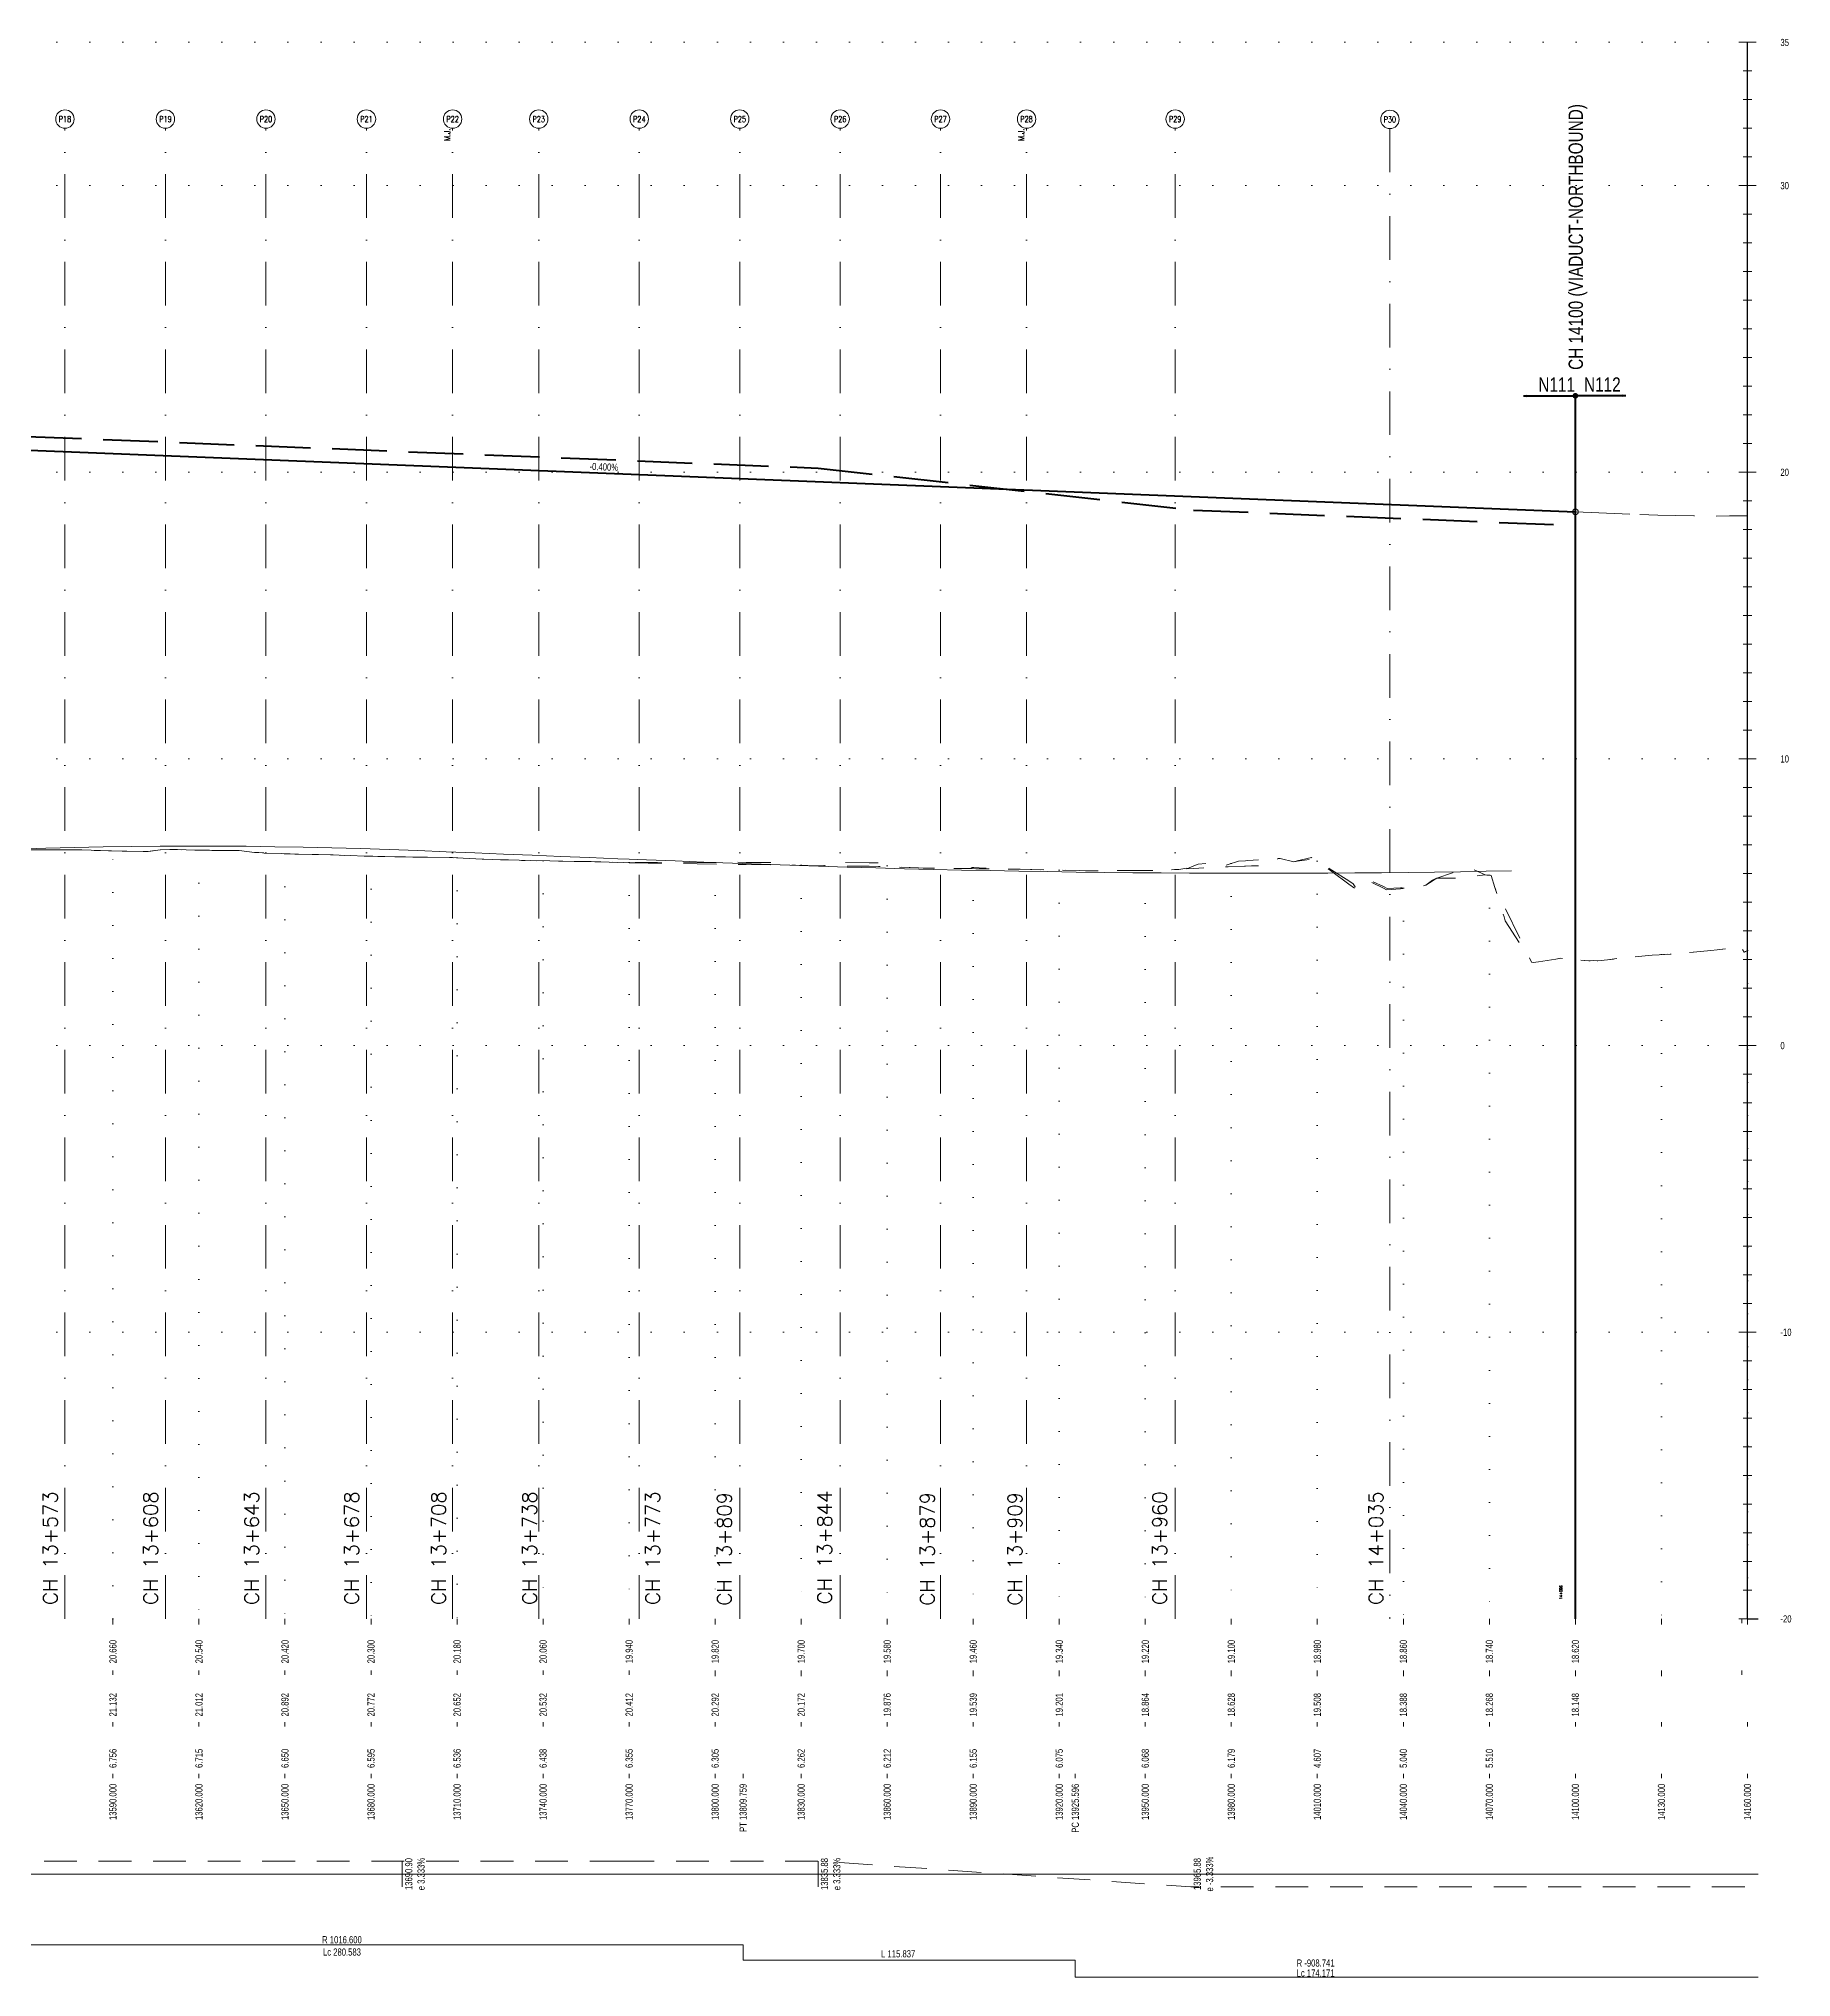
# Model space of a CAD drawing. Header units: metres. Extents: x -64 to 3718, y -1911 to 1041.
# Drawn here: x 761 to 1372, y 142 to 818 of the extents above; entities that cross this region are included whole.
import ezdxf
from ezdxf.enums import TextEntityAlignment as Align

# ---------------------------------------------------------------- set-up
doc = ezdxf.new("R2010")
doc.units = ezdxf.units.M
doc.header["$MEASUREMENT"] = 0
for name, pattern in [('DGN Style 1', [11.436555, 0.019029, -11.417526]), ('DGN Style 2', [19.02921, 11.417526, -7.611684]), ('DGN Style 3', [26.640894, 19.02921, -7.611684]), ('DGN Style 4', [30.465765, 15.223368, -7.611684, 0.019029, -7.611684]), ('DGN Style 7', [38.05842, 17.126289, -7.611684, 5.708763, -7.611684])]:
    doc.linetypes.add(name, pattern=pattern)
for name, color, linetype, lineweight in [('44', 7, 'Continuous', 0), ('45', 7, 'Continuous', 0), ('54', 7, 'Continuous', 0), ('56', 7, 'Continuous', 0), ('58', 7, 'Continuous', 0), ('C-_ANOTSPNO_T-', 7, 'Continuous', 0), ('C-_ROADMKDM_A-', 7, 'Continuous', 0), ('EXTENT', 7, 'DGN Style 7', 100), ('Profile Annotation', 7, 'Continuous', 13), ('Prop Vertical Alignment', 7, 'Continuous', 0), ('S-_ANOT----_A-', 7, 'Continuous', 13), ('S-_ANOTMTLE_A-', 4, 'Continuous', 40), ('S-_GRIDLINE_E-', 1, 'DGN Style 4', 0)]:
    doc.layers.add(name, color=color, linetype=linetype, lineweight=lineweight)
doc.styles.add('400T2.5', font='romans.shx', dxfattribs={"width": 0.8, "height": 1})
doc.styles.add('500T2.5', font='romans.shx', dxfattribs={"width": 0.8, "height": 1.25})
doc.styles.add('Style-STANDARD', font='STANDARD.shx')
doc.styles.add('Style-WORKING', font='WORKING.shx')
doc.dimstyles.new('T1000_LaneWidth', dxfattribs={"dimtxt": 2, "dimasz": 1.4, "dimexe": 0.5, "dimexo": 1, "dimgap": 1, "dimtad": 0, "dimtih": 1, "dimtoh": 1, "dimdec": 1, "dimzin": 11, "dimdsep": 46, "dimtxsty": 'Style-WORKING', "dimblk": 'TerminatorOpen_0.4', "dimcen": 0, "dimse1": 1, "dimse2": 1, "dimclrd": 7, "dimclre": 7, "dimadec": 4, "dimazin": 3, "dimtfac": 1, "dimtdec": 0, "dimtmove": 0, "dimatfit": 3, "dimldrblk": 'TerminatorOpen_0.4', "dimfxl": 1, "dimfrac": 2, "dimtolj": 1, "dimtzin": 11, "dimlwd": 0, "dimlwe": 0, "dimarcsym": 0})

# ---------------------------------------------------------------- blocks, each defined once
blk = doc.blocks.new('TerminatorOpen_0.4')
at = {"color": 0, "linetype": 'ByBlock', "lineweight": -2}
for q in [(-1, 0.21), (-1, 0), (-1, -0.21)]:
    blk.add_line((0, 0), q, dxfattribs=at)

msp = doc.modelspace()

# ---------------------------------------------------------------- hatches: boundary and pattern name
at = {"layer": 'EXTENT', "linetype": 'Continuous', "lineweight": 30}
h = msp.add_hatch(color=7, dxfattribs=at)
edge = h.paths.add_edge_path(flags=0)
edge.add_ellipse((1296.9, 693.6), major_axis=(1, 0), ratio=1, start_angle=0, end_angle=360)

# ---------------------------------------------------------------- linework, layer by layer
at = {"color": 7, "linetype": 'Continuous', "lineweight": 13}
for p, q in [((1353.9, 816.92), (1359.9, 816.92)), ((1353.9, 816.92), (1359.9, 816.92)), ((1353.9, 766.92), (1359.9, 766.92)), ((1353.9, 766.92), (1359.9, 766.92)), ((1353.9, 666.92), (1359.9, 666.92)), ((1353.9, 566.92), (1359.9, 566.92)), ((1353.9, 466.92), (1359.9, 466.92)), ((1353.9, 366.92), (1359.9, 366.92)), ((1353.9, 266.92), (1360.65, 266.92))]:
    msp.add_line(p, q, dxfattribs=at)
at = {"color": 7, "linetype": 'Continuous', "lineweight": 30}
msp.add_line((1356.9, 266.92), (1356.9, 816.92), dxfattribs=at)
at = {"color": 7, "linetype": 'Continuous', "lineweight": 0}
for p, q in [((1355.4, 806.92), (1358.4, 806.92)), ((1355.4, 796.92), (1358.4, 796.92)), ((1355.4, 786.92), (1358.4, 786.92)), ((1355.4, 776.92), (1358.4, 776.92)), ((1355.4, 756.92), (1358.4, 756.92)), ((1355.4, 746.92), (1358.4, 746.92)), ((1355.4, 736.92), (1358.4, 736.92)), ((1355.4, 726.92), (1358.4, 726.92)), ((1355.4, 716.92), (1358.4, 716.92)), ((1355.4, 706.92), (1358.4, 706.92)), ((1355.4, 696.92), (1358.4, 696.92)), ((1355.4, 686.92), (1358.4, 686.92)), ((1355.4, 676.92), (1358.4, 676.92)), ((1355.4, 656.92), (1358.4, 656.92)), ((1355.4, 646.92), (1358.4, 646.92)), ((1355.4, 636.92), (1358.4, 636.92)), ((1356.9, 608.13), (1356.9, 634.13)), ((1355.4, 626.92), (1358.4, 626.92)), ((1355.4, 616.92), (1358.4, 616.92)), ((1355.4, 606.92), (1358.4, 606.92)), ((1356.9, 598.13), (1356.9, 608.13)), ((1355.4, 596.92), (1358.4, 596.92)), ((1355.4, 586.92), (1358.4, 586.92)), ((1355.4, 576.92), (1358.4, 576.92)), ((1355.4, 556.92), (1358.4, 556.92)), ((1355.4, 546.92), (1358.4, 546.92)), ((1355.4, 536.92), (1358.4, 536.92)), ((1355.4, 526.92), (1358.4, 526.92)), ((1355.4, 516.92), (1358.4, 516.92)), ((1355.4, 506.92), (1358.4, 506.92)), ((1355.4, 496.92), (1358.4, 496.92)), ((1355.4, 486.92), (1358.4, 486.92)), ((1355.4, 476.92), (1358.4, 476.92)), ((1355.4, 456.92), (1358.4, 456.92)), ((1355.4, 446.92), (1358.4, 446.92)), ((1355.4, 436.92), (1358.4, 436.92)), ((1355.4, 426.92), (1358.4, 426.92)), ((1355.4, 416.92), (1358.4, 416.92)), ((1355.4, 406.92), (1358.4, 406.92)), ((1355.4, 396.92), (1358.4, 396.92)), ((1355.4, 386.92), (1358.4, 386.92)), ((1355.4, 376.92), (1358.4, 376.92)), ((1355.4, 356.92), (1358.4, 356.92)), ((1355.4, 346.92), (1358.4, 346.92)), ((1355.4, 336.92), (1358.4, 336.92)), ((1355.4, 326.92), (1358.4, 326.92)), ((1355.4, 316.92), (1358.4, 316.92)), ((1355.4, 306.92), (1358.4, 306.92)), ((1355.4, 296.92), (1358.4, 296.92)), ((1355.4, 286.92), (1358.4, 286.92)), ((1355.4, 276.92), (1358.4, 276.92)), ((786.9, 247.92), (786.9, 248.92)), ((816.9, 247.92), (816.9, 248.92)), ((846.9, 247.92), (846.9, 248.92)), ((876.9, 247.92), (876.9, 248.92)), ((906.9, 247.92), (906.9, 248.92)), ((936.9, 247.92), (936.9, 248.92)), ((966.9, 247.92), (966.9, 248.92)), ((154.26, 177.92), (1360.65, 177.92))]:
    msp.add_line(p, q, dxfattribs=at)
at = {"color": 6, "linetype": 'DGN Style 3', "lineweight": 40}
for p, q in [((756.9, 679.44), (1032.78, 668.4)), ((1032.78, 668.4), (1163.78, 653.72)), ((1163.78, 653.72), (1296.52, 648.41))]:
    msp.add_line(p, q, dxfattribs=at)
at = {"color": 7, "linetype": 'DGN Style 2', "lineweight": 0, "flags": 128}
for points in [[(156.9, 521.93), (159.45, 521.88), (161.73, 521.46), (165.71, 521.53), (167.32, 521.67), (167.6, 521.46), (168.08, 521.31), (172.29, 521.53), (173.06, 521.85), (173.46, 521.68), (175.19, 522.03), (178.59, 514.88), (182.22, 515.06), (186.69, 533.79), (193.31, 534.42), (196.11, 531.34), (200.1, 531.6), (211.53, 528.41), (218.46, 531.19), (220.4, 531.23), (222.88, 531.56), (225.71, 530.67), (232.92, 529.48), (234.32, 529.17), (241.34, 527.65), (242.98, 527.32), (243.13, 527.3), (249.15, 526.5), (252.07, 526.13), (255.18, 525.89), (256.3, 525.8), (261.2, 525.34), (261.65, 525.3), (262.06, 525.28), (267.23, 525.13), (267.5, 525.12), (270.9, 525), (272.39, 525.02), (273.25, 525), (276.2, 524.92), (278.8, 524.97), (279.28, 525), (282.02, 525.16), (285.3, 525.19), (289.32, 525.24), (291.33, 525.52), (291.55, 525.55), (297.35, 525.92), (303.38, 526.31), (306.74, 526.55), (306.87, 526.57), (306.94, 526.57), (308.09, 526.28), (308.71, 526.32), (309.4, 526.4), (315.43, 527.07), (321.45, 527.75), (326.11, 528.28), (326.2, 528.28), (326.28, 528.28), (327.48, 528.43), (330.84, 528.84), (333.5, 529.22), (338.3, 529.87), (339.13, 530.03), (339.53, 530.08), (345.55, 530.89), (347.57, 531.15), (348.65, 531.2), (348.71, 531.2), (349.48, 531.27), (351.58, 531.47), (357.6, 532.04), (358.58, 532.13), (363.63, 532.71), (365.87, 532.96), (366.17, 532.97), (369.65, 533.39), (373.89, 533.89), (374.31, 533.9), (375.68, 533.94), (381.7, 534.12), (386.63, 534.26), (387.3, 534.27), (387.73, 534.29), (393.75, 534.53), (395.52, 534.59), (399.78, 534.55), (405.52, 534.48), (405.8, 534.48), (406.6, 534.47), (411.83, 534.59), (414.54, 534.64), (415.87, 534.66), (417.85, 534.7), (422.44, 534.79), (423.88, 534.82), (429.9, 534.92), (430.42, 534.93), (432.05, 534.96), (435.93, 535.01), (441.95, 535.08), (443.71, 535.09), (446.29, 535.07), (447.98, 535.1), (454, 535.16), (455.52, 535.18), (457.79, 535.2), (460.03, 535.22), (466.05, 535.28), (468.82, 535.3), (470.82, 535.31), (472.08, 535.33), (478.1, 535.42), (478.99, 535.43), (480.97, 535.51), (484.13, 535.49), (487.61, 535.47), (490.15, 535.52), (495.84, 535.61), (496.18, 535.61), (498.39, 535.59), (502.2, 535.54), (508.23, 535.43), (509.07, 535.42), (510.89, 535.42), (514.25, 535.54), (518.02, 535.67), (520.28, 535.56), (520.81, 535.53), (525.87, 535.42), (526.3, 535.41), (528.09, 535.35), (532.33, 535.25), (536.39, 535.14), (536.42, 535.14), (538.35, 535.08), (544.38, 534.88), (548.11, 534.75), (550.4, 534.8), (551.49, 534.82), (552.54, 534.81), (553.56, 534.86), (554.77, 534.61), (555.65, 534.07), (555.76, 534.14), (556.43, 534.23), (562.45, 535.03), (564.26, 535.27), (566.96, 535.3), (567.91, 535), (568.48, 534.88), (568.51, 534.87), (569.3, 534.91), (570.3, 535.07), (572.74, 535.14), (574.5, 535.18), (578.69, 535.29), (580.53, 535.29), (586.55, 535.3), (592.45, 535.29), (592.58, 535.3), (598.07, 535.48), (598.6, 535.46), (604.37, 535.3), (604.63, 535.31), (608.85, 535.43), (610.65, 535.46), (615.83, 535.54), (616.68, 535.56), (619.83, 535.63), (622.7, 535.7), (628.18, 535.82), (628.73, 535.83), (633.32, 535.95), (634.75, 535.92), (638.54, 535.83), (640.78, 535.89), (645.98, 536.03), (646.8, 536.06), (651.91, 536.28), (652.83, 536.28), (658.85, 536.25), (659.03, 536.24), (663.59, 536.19), (664.88, 536.17), (668.78, 536.12), (670.9, 536.09), (672.79, 536.07), (676.93, 535.95), (679.9, 535.86), (682.95, 535.82), (685.83, 535.79), (688.97, 535.73), (689.35, 535.72), (695, 535.8), (696.87, 535.82), (701.02, 535.84), (703.61, 535.85), (707.05, 535.76), (709.39, 535.71), (713.07, 535.69), (713.79, 535.68), (719.1, 535.56), (721.01, 535.51), (725.12, 535.52), (726.14, 535.52), (731.15, 535.49), (734.46, 535.47), (737.17, 535.4), (738.21, 535.37), (743.2, 535.27), (749.22, 535.14), (749.63, 535.13), (753.92, 535.16), (755.25, 535.17), (758.88, 535.19), (761.27, 535.19), (767.3, 535.19), (770.06, 535.18), (773.32, 535.18), (776.1, 535.17), (779.35, 535.07), (785.37, 534.88), (786.46, 534.85), (791.35, 534.77), (791.4, 534.77), (797.42, 534.66), (799.09, 534.63), (803.33, 535.17), (803.45, 535.18), (806.73, 535.36), (809.47, 535.29), (815.5, 535.14), (816.43, 535.11), (821.43, 535.03), (821.52, 535.03), (827.51, 534.97), (827.55, 534.97), (829.59, 534.94), (830.88, 534.93), (833.57, 534.63), (836.32, 534.33), (837.84, 534.34), (839.01, 534.13), (839.6, 534.11), (845.62, 533.91), (847.62, 533.84), (850.34, 533.74), (851.65, 533.71), (857.67, 533.57), (862.8, 533.44), (863.7, 533.42), (865.8, 533.37), (869.72, 533.22), (874.51, 533.04), (875.75, 533.02), (879.25, 532.94), (881.77, 532.89), (887.8, 532.78), (888.89, 532.76), (891.45, 532.69), (896.37, 532.63), (904.94, 532.5), (905.32, 532.49), (906.79, 532.43), (913.51, 532.09), (915.62, 531.98), (916.28, 531.97), (922.08, 531.78), (928.56, 531.56), (929.35, 531.52), (930.2, 531.5), (930.65, 531.5), (939.22, 531.35), (943.43, 531.27), (943.7, 531.26), (947.79, 531.2), (950.06, 531.16), (950.11, 531.16), (954.97, 531.07), (956.36, 531.05), (956.82, 531.04), (957, 531.04), (964.93, 530.75), (966.9, 530.68)], [(156.9, 521.94), (159.45, 521.88), (161.73, 521.46), (162.74, 521.52), (165.71, 521.53), (167.21, 521.61), (172.11, 521.86), (173.06, 521.85), (173.45, 521.67), (173.46, 521.68), (175.09, 520.79), (177.36, 520.67), (181.59, 513.24), (190.45, 517.42), (192.44, 519.07), (196.29, 522.26), (196.29, 522.48), (196.43, 526.4), (202.23, 528.08), (208.99, 529.6), (216.98, 531.39), (220.86, 531.22), (222.07, 531.79), (224.94, 530.9), (225.71, 530.67), (232.92, 529.48), (234.32, 529.17), (241.34, 527.65), (242.98, 527.32), (243.13, 527.3), (249.15, 526.5), (252.07, 526.13), (255.18, 525.89), (256.3, 525.8), (261.2, 525.34), (261.65, 525.3), (262.06, 525.28), (267.23, 525.13), (267.5, 525.12), (270.9, 525), (272.39, 525.02), (273.25, 525), (276.2, 524.92), (278.8, 524.97), (279.28, 525), (282.02, 525.16), (285.3, 525.19), (289.32, 525.24), (291.33, 525.52), (291.55, 525.55), (297.35, 525.92), (303.38, 526.31), (306.74, 526.55), (306.87, 526.57), (306.94, 526.57), (308.09, 526.28), (308.71, 526.32), (309.4, 526.4), (315.43, 527.07), (321.45, 527.75), (326.11, 528.28), (326.2, 528.28), (326.28, 528.28), (327.48, 528.43), (330.84, 528.84), (332, 529.01), (333.01, 529.15), (333.5, 529.22), (338.3, 529.87), (338.38, 529.89), (338.55, 529.94), (339.53, 530.08), (345.55, 530.89), (347.51, 531.14), (347.52, 531.14), (347.52, 531.14), (347.57, 531.1), (347.61, 531.12), (347.65, 531.12), (348.67, 531.19), (348.67, 531.19), (348.71, 531.2), (349.32, 531.25), (349.48, 531.27), (351.58, 531.47), (357.6, 532.04), (358.58, 532.13), (363.63, 532.71), (365.87, 532.96), (366.17, 532.97), (369.65, 533.39), (373.89, 533.89), (374.31, 533.9), (375.68, 533.94), (381.7, 534.12), (386.63, 534.26), (387.3, 534.27), (387.73, 534.29), (393.75, 534.53), (395.52, 534.59), (399.78, 534.55), (405.52, 534.48), (405.8, 534.48), (406.6, 534.47), (411.83, 534.59), (414.54, 534.64), (415.87, 534.66), (417.85, 534.7), (422.44, 534.79), (423.88, 534.82), (429.9, 534.92), (430.42, 534.93), (432.05, 534.96), (435.93, 535.01), (441.95, 535.08), (443.71, 535.09), (446.29, 535.07), (447.98, 535.1), (454, 535.16), (455.52, 535.18), (457.79, 535.2), (460.03, 535.22), (466.05, 535.28), (468.82, 535.3), (470.82, 535.31), (472.08, 535.33), (478.1, 535.42), (478.99, 535.43), (480.97, 535.51), (484.13, 535.49), (487.61, 535.47), (490.15, 535.52), (495.84, 535.61), (496.18, 535.61), (498.39, 535.59), (502.2, 535.54), (508.23, 535.43), (509.07, 535.42), (510.89, 535.42), (514.25, 535.54), (518.02, 535.67), (520.28, 535.56), (520.81, 535.53), (525.87, 535.42), (526.3, 535.41), (528.09, 535.35), (532.33, 535.25), (536.39, 535.14), (536.42, 535.14), (538.35, 535.08), (544.38, 534.88), (548.11, 534.75), (550.4, 534.8), (551.49, 534.82), (552.54, 534.81), (553.56, 534.86), (554.77, 534.61), (555.72, 534), (555.84, 534.07), (556.43, 534.16), (562.45, 535.01), (564.26, 535.27), (566.96, 535.3), (567.91, 535), (568.48, 534.88), (568.51, 534.87), (569.3, 534.91), (570.3, 535.07), (572.74, 535.14), (574.5, 535.18), (578.69, 535.29), (580.53, 535.29), (586.55, 535.3), (592.45, 535.29), (592.58, 535.3), (598.07, 535.48), (598.6, 535.46), (604.37, 535.3), (604.63, 535.31), (608.85, 535.43), (610.65, 535.46), (615.83, 535.54), (616.68, 535.56), (619.83, 535.63), (622.7, 535.7), (628.18, 535.82), (628.73, 535.83), (633.32, 535.95), (634.75, 535.92), (638.54, 535.83), (640.78, 535.89), (645.98, 536.03), (646.8, 536.06), (651.91, 536.28), (652.83, 536.28), (658.85, 536.25), (659.03, 536.24), (663.59, 536.19), (664.88, 536.17), (668.78, 536.12), (670.9, 536.09), (672.79, 536.07), (676.93, 535.95), (679.9, 535.86), (682.95, 535.82), (685.83, 535.79), (688.97, 535.73), (689.35, 535.72), (695, 535.8), (696.87, 535.82), (701.02, 535.84), (703.61, 535.85), (707.05, 535.76), (709.39, 535.71), (713.07, 535.69), (713.79, 535.68), (719.1, 535.56), (721.01, 535.51), (725.12, 535.52), (726.14, 535.52), (731.15, 535.49), (734.46, 535.47), (737.17, 535.4), (738.21, 535.37), (743.2, 535.27), (749.22, 535.14), (749.63, 535.13), (753.92, 535.16), (755.25, 535.17), (758.88, 535.19), (761.27, 535.19), (767.3, 535.19), (770.06, 535.18), (773.32, 535.18), (776.1, 535.17), (779.35, 535.07), (785.37, 534.88), (786.46, 534.85), (791.35, 534.77), (791.4, 534.77), (797.42, 534.66), (799.09, 534.63), (803.33, 535.17), (803.45, 535.18), (806.73, 535.36), (809.47, 535.29), (815.5, 535.14), (816.43, 535.11), (821.43, 535.03), (821.52, 535.03), (827.51, 534.97), (827.55, 534.97), (829.59, 534.94), (830.88, 534.93), (833.57, 534.63), (836.32, 534.33), (837.84, 534.34), (839.01, 534.13), (839.6, 534.11), (845.62, 533.91), (847.62, 533.84), (850.34, 533.74), (851.65, 533.71), (857.67, 533.57), (862.8, 533.44), (863.7, 533.42), (865.8, 533.37), (869.72, 533.22), (874.51, 533.04), (875.75, 533.02), (879.25, 532.94), (881.77, 532.89), (887.8, 532.78), (888.89, 532.76), (891.45, 532.69), (896.37, 532.63), (904.94, 532.5), (905.32, 532.49), (906.79, 532.43), (913.51, 532.09), (915.62, 531.98), (916.28, 531.97), (922.08, 531.78), (928.56, 531.56), (929.35, 531.52), (930.2, 531.5), (930.65, 531.5), (939.22, 531.35), (943.43, 531.27), (943.7, 531.26), (947.79, 531.2), (950.06, 531.16), (950.11, 531.16), (954.97, 531.07), (956.36, 531.09), (956.82, 531.09), (957, 531.04), (964.93, 530.75), (966.9, 530.68)], [(966.9, 530.68), (968, 530.64), (973.5, 530.57), (975.99, 530.53), (979.7, 530.52), (982.07, 530.49), (990.64, 530.35), (997.77, 530.24), (999.21, 530.21), (1002.96, 530.14), (1007.78, 530.09), (1016.35, 529.99), (1019.84, 529.95), (1023.88, 529.89), (1024.92, 529.86), (1033.5, 529.65), (1034.78, 529.62), (1039.34, 529.51), (1042.07, 529.5), (1050.64, 529.47), (1053.93, 529.46), (1057.47, 529.37), (1059.21, 529.3), (1067.78, 528.94), (1069.43, 528.87), (1072.36, 528.86), (1086.03, 528.66), (1087.85, 528.63), (1096.24, 528.5), (1102.75, 528.47), (1103.27, 528.47), (1124, 527.97), (1126.05, 527.94), (1127.78, 527.93), (1128.39, 527.92), (1133.79, 527.94), (1139.8, 527.97), (1145.37, 528), (1145.81, 528), (1151.18, 527.94), (1151.82, 527.98), (1157.83, 528.35), (1158.55, 528.39), (1161.38, 528.8), (1161.41, 528.61), (1163.84, 529.61), (1165.34, 530.23), (1169.85, 530.56), (1171.03, 530.65), (1173.26, 529.26), (1175.86, 530.09), (1179.37, 531.22), (1181.87, 531.41), (1182.69, 531.48), (1187.88, 531.85), (1193.2, 532.25), (1193.55, 532.25), (1193.56, 532.24), (1193.89, 532.17), (1198.72, 531.07), (1199.9, 531.34), (1204.9, 532.52), (1205.62, 532), (1205.72, 531.96), (1205.91, 531.66), (1206.66, 530.41), (1206.71, 530.33), (1207.68, 530.76), (1211.92, 528.15), (1217.93, 524.35), (1219.37, 523.41), (1220.15, 522.28), (1223.64, 525.38), (1223.94, 525.24), (1229.95, 522.4), (1231.23, 521.78), (1235.96, 521.97), (1236.54, 521.99), (1239.46, 521.11), (1241.97, 521.95), (1244.72, 522.85), (1247.3, 524.54), (1247.98, 524.94), (1248.61, 525.3), (1253.99, 525.33), (1255.22, 525.34), (1260, 525.86), (1265.47, 526.45), (1266.01, 526.43), (1267.02, 526.39), (1267.54, 526.28), (1268.81, 522.06), (1272.02, 511.86), (1272.45, 510.5), (1278.03, 501.73), (1281.64, 496.03), (1281.74, 496.01), (1282.18, 495.89), (1284.04, 496.19), (1290.05, 497.12), (1291.72, 497.38), (1296.06, 496.99), (1301.56, 496.5), (1302.07, 496.52), (1303.22, 496.58), (1304.54, 496.5), (1304.69, 496.5), (1308.08, 496.88), (1311.53, 497.27), (1314.09, 497.53), (1320.1, 498.15), (1323.64, 498.51), (1326.11, 498.64), (1329.97, 498.84), (1332.12, 499.03), (1338.13, 499.57), (1344.14, 500.11), (1346.35, 500.31), (1350.15, 500.79), (1354.57, 501.36), (1355.79, 499.51), (1356.16, 499.71), (1356.9, 500.08)], [(966.9, 530.68), (968, 530.64), (969.05, 530.81), (973.5, 530.78), (976.82, 530.77), (979.7, 530.52), (980.75, 530.9), (982.07, 530.89), (990.64, 530.84), (997.72, 530.83), (999.21, 530.84), (1003.69, 530.87), (1007.78, 530.84), (1016.35, 530.82), (1018.71, 530.82), (1019.84, 529.95), (1023.88, 529.89), (1024.92, 529.86), (1033.5, 529.65), (1034.78, 529.62), (1035.11, 530.09), (1042.07, 530.75), (1042.09, 530.75), (1050.64, 530.69), (1053.83, 530.69), (1057.47, 529.37), (1059.21, 529.3), (1067.78, 528.94), (1069.43, 528.87), (1072.36, 528.86), (1086.03, 528.66), (1086.59, 529.08), (1096.24, 528.5), (1102.75, 528.47), (1103.27, 528.47), (1124, 527.97), (1126.05, 527.94), (1127.78, 527.93), (1128.39, 527.92), (1133.79, 527.94), (1139.8, 527.97), (1145.37, 528), (1145.81, 528), (1151.18, 527.94), (1151.82, 527.98), (1157.83, 528.35), (1158.55, 528.39), (1161.38, 528.8), (1161.41, 528.61), (1163.84, 528.76), (1168.13, 529.04), (1169.85, 529.11), (1173.26, 529.26), (1175.86, 529.33), (1181.45, 529.48), (1181.87, 529.49), (1183.94, 529.58), (1187.88, 529.72), (1191.02, 529.85), (1193.11, 532.14), (1193.2, 532.25), (1193.41, 532.24), (1193.44, 532.24), (1193.56, 532.24), (1193.56, 532.23), (1193.89, 532.16), (1198.72, 531.07), (1199.9, 531.23), (1205.62, 532), (1205.91, 531.84), (1207.68, 530.76), (1211.92, 527.69), (1217.93, 523.23), (1220.04, 521.63), (1223.75, 524.92), (1223.94, 524.83), (1229.95, 521.83), (1231.08, 521.25), (1235.96, 521.66), (1236.66, 521.71), (1239.46, 521.11), (1241.97, 521.95), (1244.72, 522.85), (1247.01, 524.69), (1247.98, 525.06), (1248.61, 525.3), (1253.99, 527.18), (1254.57, 527.38), (1260, 528.43), (1260.91, 528.6), (1265.47, 526.45), (1266.01, 526.43), (1267.02, 526.39), (1267.54, 526.28), (1268.81, 522.06), (1272.02, 515.56), (1278.03, 503.38), (1281.64, 496.03), (1282.18, 495.89), (1284.04, 496.19), (1290.05, 497.12), (1291.72, 497.38), (1296.06, 496.99), (1301.56, 496.5), (1302.07, 496.52), (1303.22, 496.58), (1304.54, 496.5), (1304.69, 496.5), (1308.08, 496.88), (1311.53, 497.27), (1314.09, 497.53), (1320.1, 498.15), (1323.64, 498.51), (1326.11, 498.64), (1329.97, 498.84), (1332.12, 499.03), (1338.13, 499.57), (1344.14, 500.11), (1346.35, 500.31), (1350.15, 500.79), (1354.57, 501.36), (1355.79, 499.51), (1356.16, 499.71), (1356.9, 500.08)], [(154.26, 173.42), (183.73, 173.42), (313.73, 182.42), (887.8, 182.42), (887.8, 182.42), (970.65, 182.42)], [(964.26, 182.42), (1032.78, 182.42), (1162.78, 173.42), (1360.65, 173.42)]]:
    msp.add_lwpolyline(points, dxfattribs=at)
at = {"color": 7, "linetype": 'Continuous', "lineweight": 0, "ltscale": 0.296296, "flags": 128}
for points in [[(1354.9, 265.42), (1354.9, 266.92)], [(1354.9, 247.42), (1354.9, 248.92)]]:
    msp.add_lwpolyline(points, dxfattribs=at)
at = {"color": 7, "linetype": 'Continuous', "lineweight": 0, "flags": 128}
for points in [[(154.26, 147.92), (238.74, 147.92), (238.74, 153.64), (341.04, 153.64), (341.04, 153.96), (341.05, 153.96), (341.05, 153.96), (726.08, 153.96), (726.08, 153.96), (726.08, 153.96), (726.08, 153.26), (970.65, 153.26)], [(964.26, 153.26), (1006.66, 153.26), (1006.66, 147.92), (1122.5, 147.92), (1122.5, 141.92), (1360.65, 141.92)]]:
    msp.add_lwpolyline(points, dxfattribs=at)
at = {"layer": '44', "color": 1, "linetype": 'Continuous', "lineweight": 40}
msp.add_line((594.9, 681.2), (1296.9, 653.12), dxfattribs=at)
at = {"layer": '44', "color": 1, "linetype": 'DGN Style 3', "lineweight": 13}
msp.add_line((1296.9, 653.12), (1320.12, 652.19), dxfattribs=at)
at = {"layer": '44', "color": 1, "linetype": 'DGN Style 3', "lineweight": 13, "flags": 128}
msp.add_lwpolyline([(1319.4, 652.21), (1325.65, 651.99), (1331.9, 651.83), (1338.15, 651.72), (1344.4, 651.67), (1350.65, 651.68), (1356.9, 651.74), (1356.9, 651.74)], dxfattribs=at)
at = {"layer": '54', "color": 7, "linetype": 'Continuous', "lineweight": 0, "ltscale": 0.296296, "flags": 128}
for points in [[(786.9, 265.42), (786.9, 266.92)], [(786.9, 265.42), (786.9, 266.92)], [(816.9, 265.42), (816.9, 266.92)], [(816.9, 265.42), (816.9, 266.92)], [(846.9, 265.42), (846.9, 266.92)], [(846.9, 265.42), (846.9, 266.92)], [(876.9, 265.42), (876.9, 266.92)], [(876.9, 265.42), (876.9, 266.92)], [(906.9, 265.42), (906.9, 266.92)], [(906.9, 265.42), (906.9, 266.92)], [(936.9, 265.42), (936.9, 266.92)], [(936.9, 265.42), (936.9, 266.92)], [(966.9, 265.42), (966.9, 266.92)], [(966.9, 265.42), (966.9, 266.92)], [(996.9, 265.42), (996.9, 266.92)], [(996.9, 265.42), (996.9, 266.92)], [(1026.9, 265.42), (1026.9, 266.92)], [(1026.9, 265.42), (1026.9, 266.92)], [(1056.9, 265.42), (1056.9, 266.92)], [(1056.9, 265.42), (1056.9, 266.92)], [(1086.9, 265.42), (1086.9, 266.92)], [(1086.9, 265.42), (1086.9, 266.92)], [(1116.9, 265.42), (1116.9, 266.92)], [(1116.9, 265.42), (1116.9, 266.92)], [(1146.9, 265.42), (1146.9, 266.92)], [(1146.9, 265.42), (1146.9, 266.92)], [(1176.9, 265.42), (1176.9, 266.92)], [(1176.9, 265.42), (1176.9, 266.92)], [(1206.9, 265.42), (1206.9, 266.92)], [(1206.9, 265.42), (1206.9, 266.92)], [(1236.9, 265.42), (1236.9, 266.92)], [(1236.9, 265.42), (1236.9, 266.92)], [(1266.9, 265.42), (1266.9, 266.92)], [(1266.9, 265.42), (1266.9, 266.92)], [(1296.9, 265.42), (1296.9, 266.92)], [(1296.9, 265.42), (1296.9, 266.92)], [(1326.9, 265.42), (1326.9, 266.92)], [(1326.9, 265.42), (1326.9, 266.92)], [(1356.9, 265.42), (1356.9, 266.92)], [(1356.9, 265.42), (1356.9, 266.92)], [(1356.9, 265.42), (1356.9, 266.92)], [(786.9, 247.42), (786.9, 248.92)], [(786.9, 247.42), (786.9, 248.92)], [(816.9, 247.42), (816.9, 248.92)], [(816.9, 247.42), (816.9, 248.92)], [(846.9, 247.42), (846.9, 248.92)], [(846.9, 247.42), (846.9, 248.92)], [(876.9, 247.42), (876.9, 248.92)], [(876.9, 247.42), (876.9, 248.92)], [(906.9, 247.42), (906.9, 248.92)], [(906.9, 247.42), (906.9, 248.92)], [(936.9, 247.42), (936.9, 248.92)], [(936.9, 247.42), (936.9, 248.92)], [(966.9, 247.42), (966.9, 248.92)], [(966.9, 247.42), (966.9, 248.92)], [(996.9, 247.42), (996.9, 248.92)], [(996.9, 247.42), (996.9, 248.92)], [(1026.9, 247.42), (1026.9, 248.92)], [(1026.9, 247.42), (1026.9, 248.92)], [(1056.9, 247.42), (1056.9, 248.92)], [(1056.9, 247.42), (1056.9, 248.92)], [(1086.9, 247.42), (1086.9, 248.92)], [(1086.9, 247.42), (1086.9, 248.92)], [(1116.9, 247.42), (1116.9, 248.92)], [(1116.9, 247.42), (1116.9, 248.92)], [(1146.9, 247.42), (1146.9, 248.92)], [(1146.9, 247.42), (1146.9, 248.92)], [(1176.9, 247.42), (1176.9, 248.92)], [(1176.9, 247.42), (1176.9, 248.92)], [(1206.9, 247.42), (1206.9, 248.92)], [(1206.9, 247.42), (1206.9, 248.92)], [(1236.9, 247.42), (1236.9, 248.92)], [(1236.9, 247.42), (1236.9, 248.92)], [(1266.9, 247.42), (1266.9, 248.92)], [(1266.9, 247.42), (1266.9, 248.92)], [(1296.9, 247.42), (1296.9, 248.92)], [(1296.9, 247.42), (1296.9, 248.92)], [(1326.9, 247.42), (1326.9, 248.92)], [(1326.9, 247.42), (1326.9, 248.92)], [(786.9, 229.42), (786.9, 230.92)], [(786.9, 229.42), (786.9, 230.92)], [(816.9, 229.42), (816.9, 230.92)], [(816.9, 229.42), (816.9, 230.92)], [(846.9, 229.42), (846.9, 230.92)], [(846.9, 229.42), (846.9, 230.92)], [(876.9, 229.42), (876.9, 230.92)], [(876.9, 229.42), (876.9, 230.92)], [(906.9, 229.42), (906.9, 230.92)], [(906.9, 229.42), (906.9, 230.92)], [(936.9, 229.42), (936.9, 230.92)], [(936.9, 229.42), (936.9, 230.92)], [(966.9, 229.42), (966.9, 230.92)], [(966.9, 229.42), (966.9, 230.92)], [(966.9, 229.42), (966.9, 230.92)], [(966.9, 229.42), (966.9, 230.92)], [(966.9, 229.42), (966.9, 230.92)], [(966.9, 229.42), (966.9, 230.92)], [(996.9, 229.42), (996.9, 230.92)], [(996.9, 229.42), (996.9, 230.92)], [(1026.9, 229.42), (1026.9, 230.92)], [(1026.9, 229.42), (1026.9, 230.92)], [(1056.9, 229.42), (1056.9, 230.92)], [(1056.9, 229.42), (1056.9, 230.92)], [(1086.9, 229.42), (1086.9, 230.92)], [(1086.9, 229.42), (1086.9, 230.92)], [(1116.9, 229.42), (1116.9, 230.92)], [(1116.9, 229.42), (1116.9, 230.92)], [(1146.9, 229.42), (1146.9, 230.92)], [(1146.9, 229.42), (1146.9, 230.92)], [(1176.9, 229.42), (1176.9, 230.92)], [(1176.9, 229.42), (1176.9, 230.92)], [(1206.9, 229.42), (1206.9, 230.92)], [(1206.9, 229.42), (1206.9, 230.92)], [(1236.9, 229.42), (1236.9, 230.92)], [(1236.9, 229.42), (1236.9, 230.92)], [(1266.9, 229.42), (1266.9, 230.92)], [(1266.9, 229.42), (1266.9, 230.92)], [(1296.9, 229.42), (1296.9, 230.92)], [(1296.9, 229.42), (1296.9, 230.92)], [(1326.9, 229.42), (1326.9, 230.92)], [(1326.9, 229.42), (1326.9, 230.92)], [(1356.9, 229.42), (1356.9, 230.92)], [(1356.9, 229.42), (1356.9, 230.92)], [(786.9, 211.42), (786.9, 212.92)], [(786.9, 211.42), (786.9, 212.92)], [(816.9, 211.42), (816.9, 212.92)], [(816.9, 211.42), (816.9, 212.92)], [(846.9, 211.42), (846.9, 212.92)], [(846.9, 211.42), (846.9, 212.92)], [(876.9, 211.42), (876.9, 212.92)], [(876.9, 211.42), (876.9, 212.92)], [(906.9, 211.42), (906.9, 212.92)], [(906.9, 211.42), (906.9, 212.92)], [(936.9, 211.42), (936.9, 212.92)], [(936.9, 211.42), (936.9, 212.92)], [(966.9, 211.42), (966.9, 212.92)], [(966.9, 211.42), (966.9, 212.92)], [(996.9, 211.42), (996.9, 212.92)], [(996.9, 211.42), (996.9, 212.92)], [(1006.66, 211.42), (1006.66, 212.92)], [(1026.9, 211.42), (1026.9, 212.92)], [(1026.9, 211.42), (1026.9, 212.92)], [(1056.9, 211.42), (1056.9, 212.92)], [(1056.9, 211.42), (1056.9, 212.92)], [(1086.9, 211.42), (1086.9, 212.92)], [(1086.9, 211.42), (1086.9, 212.92)], [(1116.9, 211.42), (1116.9, 212.92)], [(1116.9, 211.42), (1116.9, 212.92)], [(1122.5, 211.42), (1122.5, 212.92)], [(1146.9, 211.42), (1146.9, 212.92)], [(1146.9, 211.42), (1146.9, 212.92)], [(1176.9, 211.42), (1176.9, 212.92)], [(1176.9, 211.42), (1176.9, 212.92)], [(1206.9, 211.42), (1206.9, 212.92)], [(1206.9, 211.42), (1206.9, 212.92)], [(1236.9, 211.42), (1236.9, 212.92)], [(1236.9, 211.42), (1236.9, 212.92)], [(1266.9, 211.42), (1266.9, 212.92)], [(1266.9, 211.42), (1266.9, 212.92)], [(1296.9, 211.42), (1296.9, 212.92)], [(1296.9, 211.42), (1296.9, 212.92)], [(1326.9, 211.42), (1326.9, 212.92)], [(1326.9, 211.42), (1326.9, 212.92)], [(1356.9, 211.42), (1356.9, 212.92)], [(1356.9, 211.42), (1356.9, 212.92)]]:
    msp.add_lwpolyline(points, dxfattribs=at)
at = {"layer": '54', "color": 7, "linetype": 'Continuous', "lineweight": 13, "flags": 128}
for points in [[(887.8, 182.42), (887.8, 173.42)], [(1032.78, 182.42), (1032.78, 173.42)], [(1162.78, 173.42), (1162.78, 173.42)]]:
    msp.add_lwpolyline(points, dxfattribs=at)
at = {"layer": '56', "color": 7, "linetype": 'Continuous', "lineweight": 0}
for p, q in [((786.9, 264.92), (786.9, 266.92)), ((816.9, 264.92), (816.9, 266.92)), ((846.9, 264.92), (846.9, 266.92)), ((876.9, 264.92), (876.9, 266.92)), ((906.9, 264.92), (906.9, 266.92)), ((936.9, 264.92), (936.9, 266.92)), ((966.9, 264.92), (966.9, 266.92)), ((996.9, 264.92), (996.9, 266.92)), ((1026.9, 264.92), (1026.9, 266.92)), ((1056.9, 264.92), (1056.9, 266.92)), ((1086.9, 264.92), (1086.9, 266.92)), ((1116.9, 264.92), (1116.9, 266.92)), ((1146.9, 264.92), (1146.9, 266.92)), ((1176.9, 264.92), (1176.9, 266.92)), ((1206.9, 264.92), (1206.9, 266.92)), ((1236.9, 264.92), (1236.9, 266.92)), ((1266.9, 264.92), (1266.9, 266.92)), ((1296.9, 264.92), (1296.9, 266.92)), ((1326.9, 264.92), (1326.9, 266.92)), ((1356.9, 264.92), (1356.9, 266.92)), ((996.9, 246.92), (996.9, 248.92)), ((1026.9, 246.92), (1026.9, 248.92)), ((1056.9, 246.92), (1056.9, 248.92)), ((1086.9, 246.92), (1086.9, 248.92)), ((1116.9, 246.92), (1116.9, 248.92)), ((1146.9, 246.92), (1146.9, 248.92)), ((1176.9, 246.92), (1176.9, 248.92)), ((1206.9, 246.92), (1206.9, 248.92)), ((1236.9, 246.92), (1236.9, 248.92)), ((1266.9, 246.92), (1266.9, 248.92)), ((1296.9, 246.92), (1296.9, 248.92)), ((1326.9, 246.92), (1326.9, 248.92))]:
    msp.add_line(p, q, dxfattribs=at)
at = {"layer": '56', "color": 7, "linetype": 'Continuous', "lineweight": 30}
msp.add_line((1356.9, 266.92), (1360.65, 266.92), dxfattribs=at)
at = {"layer": '58', "color": 7, "linetype": 'DGN Style 1', "lineweight": 0}
for p, q in [((156.9, 816.92), (1356.9, 816.92)), ((156.9, 766.92), (1356.9, 766.92)), ((156.9, 666.92), (1356.9, 666.92)), ((156.9, 566.92), (1356.9, 566.92)), ((786.9, 266.92), (786.9, 534.84)), ((816.9, 535.11), (816.9, 266.92)), ((846.9, 533.86), (846.9, 266.92)), ((876.9, 532.99), (876.9, 266.92)), ((906.9, 532.43), (906.9, 266.92)), ((936.9, 531.39), (936.9, 266.92)), ((966.9, 530.83), (966.9, 266.92)), ((996.9, 530.83), (996.9, 266.92)), ((1026.9, 529.81), (1026.9, 266.92)), ((1056.9, 529.58), (1056.9, 266.92)), ((1086.9, 529.06), (1086.9, 266.92)), ((1116.9, 528.14), (1116.9, 266.92)), ((1146.9, 527.99), (1146.9, 266.92)), ((1176.9, 530.43), (1176.9, 266.92)), ((1206.9, 531.23), (1206.9, 266.92)), ((1296.9, 530.83), (1296.9, 266.92)), ((1236.9, 521.88), (1236.9, 266.92)), ((1266.9, 526.4), (1266.9, 266.92)), ((1326.9, 498.68), (1326.9, 266.92)), ((1356.9, 500.09), (1356.9, 266.92)), ((156.9, 466.92), (1356.9, 466.92)), ((156.9, 366.92), (1356.9, 366.92))]:
    msp.add_line(p, q, dxfattribs=at)
at = {"layer": 'C-_ANOTSPNO_T-', "color": 7, "linetype": 'Continuous', "lineweight": 40}
msp.add_line((1296.9, 266.92), (1296.9, 692.6), dxfattribs=at)
at = {"layer": 'C-_ROADMKDM_A-', "color": 7, "lineweight": 13, "flags": 128}
for points in [[(753.54, 535.47), (763.51, 535.77), (773.49, 536.03), (783.46, 536.23), (793.44, 536.38), (803.41, 536.48), (813.39, 536.52), (823.36, 536.51), (833.33, 536.44), (843.31, 536.32), (853.28, 536.15), (863.26, 535.93), (873.23, 535.65), (883.21, 535.32), (893.18, 534.93), (903.16, 534.53), (913.13, 534.13), (923.11, 533.73), (933.08, 533.33), (943.06, 532.93), (953.03, 532.53), (963.01, 532.13), (966.9, 531.98)], [(966.9, 531.98), (972.98, 531.73), (982.96, 531.33), (992.93, 530.93), (1002.91, 530.55), (1012.9, 530.18), (1022.9, 529.83), (1032.9, 529.5), (1042.89, 529.2), (1052.89, 528.91), (1062.89, 528.64), (1072.88, 528.4), (1082.87, 528.17), (1092.85, 527.97), (1102.83, 527.78), (1112.81, 527.62), (1122.78, 527.47), (1132.71, 527.35), (1142.61, 527.24), (1152.48, 527.16), (1162.3, 527.1), (1172.06, 527.06), (1181.77, 527.03), (1191.42, 527.03), (1201, 527.05), (1210.51, 527.09), (1219.94, 527.15), (1229.29, 527.23), (1238.55, 527.33), (1247.71, 527.45), (1256.78, 527.59), (1265.75, 527.75), (1274.61, 527.93)]]:
    msp.add_lwpolyline(points, dxfattribs=at)
at = {"layer": 'Prop Vertical Alignment', "color": 1, "linetype": 'Continuous', "lineweight": 13}
msp.add_circle((1296.9, 653.12), 1, dxfattribs=at)
at = {"layer": 'S-_ANOT----_A-', "ltscale": 500}
for centre in [(770.17, 790.13), (805.22, 790.13), (840.27, 790.13), (875.32, 790.13), (905.36, 790.13), (935.4, 790.13), (970.45, 790.13), (1005.5, 790.13), (1040.5, 790.13), (1075.5, 790.13), (1105.5, 790.13), (1157.33, 790.13), (1232.21, 790.01)]:
    msp.add_circle(centre, 3.21, dxfattribs=at)
at = {"layer": 'S-_GRIDLINE_E-', "lineweight": 13}
for p, q in [((770.17, 266.92), (770.17, 786.92)), ((805.22, 266.92), (805.22, 786.92)), ((840.27, 266.92), (840.27, 786.92)), ((875.32, 266.92), (875.32, 786.92)), ((905.36, 266.92), (905.36, 786.92)), ((935.4, 266.92), (935.4, 786.92)), ((970.45, 266.92), (970.45, 786.92)), ((1005.5, 266.92), (1005.5, 786.92)), ((1040.5, 266.92), (1040.5, 786.92)), ((1075.5, 266.92), (1075.5, 786.92)), ((1105.5, 266.92), (1105.5, 786.92)), ((1157.33, 266.92), (1157.33, 786.92)), ((1232.21, 786.8), (1232.21, 266.92))]:
    msp.add_line(p, q, dxfattribs=at)

# ---------------------------------------------------------------- texts
at = {"color": 7, "lineweight": 13, "style": 'Style-WORKING', "width": 0.8}
for s, p in [('35', (1368.4, 816.87)), ('30', (1368.4, 766.92)), ('20', (1368.4, 666.92)), ('10', (1368.4, 566.92)), ('0', (1368.4, 466.92)), ('-10', (1368.4, 366.92)), ('-20', (1368.4, 266.92))]:
    msp.add_text(s, height=2.5, dxfattribs=at).set_placement(p, align=Align.MIDDLE_LEFT)
at = {"color": 7, "lineweight": 30, "style": 'Style-WORKING', "width": 0.8}
msp.add_text('N112', height=5, dxfattribs=at).set_placement((1299.9, 700.04), align=Align.TOP_LEFT)
at = {"color": 7, "linetype": 'Continuous', "lineweight": 13, "style": 'Style-WORKING', "width": 0.8}
for s, p in [('21.132', (786.9, 232.87)), ('21.012', (816.9, 232.87)), ('20.892', (846.9, 232.87)), ('20.772', (876.9, 232.87)), ('20.652', (906.9, 232.87)), ('20.532', (936.9, 232.87)), ('20.412', (966.9, 232.87)), ('20.292', (996.9, 232.87)), ('20.172', (1026.9, 232.87)), ('19.876', (1056.9, 232.87)), ('19.539', (1086.9, 232.87)), ('19.201', (1116.9, 232.87)), ('18.864', (1146.9, 232.87)), ('18.628', (1176.9, 232.87)), ('19.508', (1206.9, 232.87)), ('18.388', (1236.9, 232.87)), ('18.268', (1266.9, 232.87)), ('18.148', (1296.9, 232.87))]:
    msp.add_text(s, height=2.5, rotation=90, dxfattribs=at).set_placement(p, align=Align.MIDDLE_LEFT)
at = {"color": 7, "lineweight": 13, "insert": (1294.53, 702.65), "char_height": 5, "attachment_point": 1, "rotation": 90, "line_spacing_factor": 0.78, "style": 'Style-WORKING'}
msp.add_mtext('\\H1x;\\W0.8;CH 14100 (VIADUCT-NORTHBOUND)', dxfattribs=at)
at = {"color": 7, "lineweight": 30, "insert": (1283.97, 700.03), "char_height": 5, "attachment_point": 1, "line_spacing_factor": 0.6, "style": 'Style-WORKING'}
msp.add_mtext('\\H1x;\\W0.8;N111', dxfattribs=at)
at = {"color": 7, "lineweight": 0, "char_height": 1e-20, "attachment_point": 5, "rotation": 53.1301, "style": 'Style-STANDARD'}
for insert in [(966.9, 266.92), (1356.9, 266.92)]:
    msp.add_mtext('\\H1x;\\W1e+16;-', dxfattribs=dict(at, insert=insert))
at = {"layer": '45', "color": 7, "linetype": 'Continuous', "lineweight": 13, "style": 'Style-WORKING', "width": 0.8}
msp.add_text('-0.400%', height=2.5, rotation=357.71064, dxfattribs=at).set_placement((958.04, 667.56), align=Align.CENTER)
at = {"layer": '54', "color": 7, "linetype": 'DGN Style 1', "lineweight": 13, "style": 'Style-WORKING', "width": 0.8}
for s, p in [('20.660', (786.9, 251.42)), ('20.540', (816.9, 251.42)), ('20.420', (846.9, 251.42)), ('20.300', (876.9, 251.42)), ('20.180', (906.9, 251.42)), ('20.060', (936.9, 251.42)), ('19.940', (966.9, 251.42)), ('19.820', (996.9, 251.42)), ('19.700', (1026.9, 251.42)), ('19.580', (1056.9, 251.42)), ('19.460', (1086.9, 251.42)), ('19.340', (1116.9, 251.42)), ('19.220', (1146.9, 251.42)), ('19.100', (1176.9, 251.42)), ('18.980', (1206.9, 251.42)), ('18.860', (1236.9, 251.42)), ('18.740', (1266.9, 251.42)), ('18.620', (1296.9, 251.42))]:
    msp.add_text(s, height=2.5, rotation=90, dxfattribs=at).set_placement(p, align=Align.MIDDLE_LEFT)
at = {"layer": '54', "color": 7, "linetype": 'DGN Style 1', "lineweight": 13, "style": 'Style-WORKING'}
for s, p in [('280', (786.9, 247.42)), ('280', (786.9, 247.42)), ('281', (816.9, 247.42)), ('281', (816.9, 247.42)), ('282', (846.9, 247.42)), ('282', (846.9, 247.42)), ('283', (876.9, 247.42)), ('283', (876.9, 247.42)), ('284', (906.9, 247.42)), ('284', (906.9, 247.42)), ('285', (936.9, 247.42)), ('285', (936.9, 247.42)), ('286', (966.9, 247.42)), ('286', (966.9, 247.42))]:
    msp.add_text(s, height=0.0001, rotation=90, dxfattribs=at).set_placement(p, align=Align.MIDDLE_RIGHT)
at = {"layer": '54', "color": 7, "linetype": 'Continuous', "lineweight": 13, "style": 'Style-WORKING', "width": 0.8}
for s, p in [('6.756', (786.9, 214.92)), ('6.715', (816.9, 214.92)), ('6.650', (846.9, 214.92)), ('6.595', (876.9, 214.92)), ('6.536', (906.9, 214.92)), ('6.438', (936.9, 214.92)), ('6.355', (966.9, 214.92)), ('6.305', (996.9, 214.92)), ('6.262', (1026.9, 214.92)), ('6.212', (1056.9, 214.92)), ('6.155', (1086.9, 214.92)), ('6.075', (1116.9, 214.92)), ('6.068', (1146.9, 214.92)), ('6.179', (1176.9, 214.92)), ('4.607', (1206.9, 214.92)), ('5.040', (1236.9, 214.92)), ('5.510', (1266.9, 214.92))]:
    msp.add_text(s, height=2.5, rotation=90, dxfattribs=at).set_placement(p, align=Align.MIDDLE_LEFT)
at = {"layer": '54', "color": 7, "linetype": 'DGN Style 1', "lineweight": 13, "style": 'Style-WORKING', "width": 0.8}
for s, p in [('13590.000', (786.9, 209.41)), ('13590.000', (786.9, 209.41)), ('13620.000', (816.9, 209.41)), ('13620.000', (816.9, 209.41)), ('13650.000', (846.9, 209.41)), ('13650.000', (846.9, 209.41)), ('13680.000', (876.9, 209.41)), ('13680.000', (876.9, 209.41)), ('13710.000', (906.9, 209.41)), ('13710.000', (906.9, 209.41)), ('13740.000', (936.9, 209.41)), ('13740.000', (936.9, 209.41)), ('13770.000', (966.9, 209.41)), ('13770.000', (966.9, 209.41)), ('13800.000', (996.9, 209.41)), ('13800.000', (996.9, 209.41)), ('13830.000', (1026.9, 209.41)), ('13830.000', (1026.9, 209.41)), ('13860.000', (1056.9, 209.41)), ('13860.000', (1056.9, 209.41)), ('13890.000', (1086.9, 209.41)), ('13890.000', (1086.9, 209.41)), ('13920.000', (1116.9, 209.41)), ('13920.000', (1116.9, 209.41)), ('13950.000', (1146.9, 209.41)), ('13950.000', (1146.9, 209.41)), ('13980.000', (1176.9, 209.41)), ('13980.000', (1176.9, 209.41)), ('14010.000', (1206.9, 209.41)), ('14010.000', (1206.9, 209.41)), ('14040.000', (1236.9, 209.41)), ('14040.000', (1236.9, 209.41)), ('14070.000', (1266.9, 209.41)), ('14070.000', (1266.9, 209.41)), ('14100.000', (1296.9, 209.41)), ('14100.000', (1296.9, 209.41)), ('14130.000', (1326.9, 209.41)), ('14130.000', (1326.9, 209.41)), ('14160.000', (1356.9, 209.41)), ('14160.000', (1356.9, 209.41))]:
    msp.add_text(s, height=2.5, rotation=90, dxfattribs=at).set_placement(p, align=Align.MIDDLE_RIGHT)
at = {"layer": '54', "color": 5, "linetype": 'Continuous', "lineweight": 13, "style": 'Style-WORKING', "width": 0.8}
for s, p in [('PT 13809.759', (1006.66, 209.41)), ('PC 13925.596', (1122.5, 209.41))]:
    msp.add_text(s, height=2.5, rotation=90, dxfattribs=at).set_placement(p, align=Align.MIDDLE_RIGHT)
at = {"layer": '54', "color": 7, "linetype": 'Continuous', "lineweight": 13, "char_height": 2.5, "attachment_point": 2, "rotation": 90, "line_spacing_factor": 1.032, "style": 'Style-WORKING'}
for s, insert in [('\\H1x;\\W0.8;13690.90\\Pe 3.333%', (888.8, 177.92)), ('\\H1x;\\W0.8;13835.88\\Pe 3.333%', (1033.78, 177.92)), ('\\H1x;\\W0.8;13965.88\\Pe -3.333%', (1163.78, 177.92))]:
    msp.add_mtext(s, dxfattribs=dict(at, insert=insert))
at = {"layer": '54', "color": 7, "linetype": 'Continuous', "lineweight": 13, "char_height": 2.5, "attachment_point": 5, "line_spacing_factor": 1.032, "style": 'Style-WORKING'}
for s, insert in [('\\H1x;\\W0.8;R 1016.600\\PLc 280.583', (866.77, 152.84)), ('\\H1x;\\W0.8;L 115.837', (1060.74, 150.07))]:
    msp.add_mtext(s, dxfattribs=dict(at, insert=insert))
at = {"layer": 'C-_ROADMKDM_A-', "color": 1, "lineweight": 13, "style": '400T2.5'}
for s, p in [('CH 13+844', (1035.15, 311.68)), ('CH 13+573', (765.03, 311.44)), ('CH 13+608', (800.09, 311.44)), ('CH 13+643', (835.3, 311.44)), ('CH 13+678', (870.18, 311.44)), ('CH 13+708', (900.48, 311.44)), ('CH 13+738', (932.18, 311.44)), ('CH 13+773', (975.16, 311.44)), ('CH 13+809', (1000.14, 311.2)), ('CH 13+879', (1070.93, 311.2)), ('CH 13+909', (1101.42, 311.2)), ('CH 13+960', (1151.92, 311.44)), ('CH 14+035', (1227.31, 311.44))]:
    msp.add_text(s, height=5, rotation=90, dxfattribs=at).set_placement(p, align=Align.MIDDLE_RIGHT)
at = {"layer": 'Profile Annotation', "color": 7, "linetype": 'Continuous', "lineweight": 13, "insert": (1199.69, 142.09), "char_height": 2.5, "attachment_point": 7, "line_spacing_factor": 0.84, "style": 'Style-WORKING'}
msp.add_mtext('\\H1x;\\W0.8;R -908.741\\PLc 174.171', dxfattribs=at)
at = {"layer": 'S-_ANOT----_A-', "color": 7, "style": '400T2.5', "width": 0.8}
msp.add_text('14+096', height=1, rotation=90, dxfattribs=at).set_placement((1291.84, 278.57), align=Align.MIDDLE_RIGHT)
at = {"layer": 'S-_ANOTMTLE_A-', "char_height": 2.0833, "attachment_point": 5, "style": '500T2.5'}
for s, insert in [('\\H1x;\\W0.8;P18', (770.17, 790.13)), ('\\H1x;\\W0.8;P19', (805.22, 790.13)), ('\\H1x;\\W0.8;P20', (840.27, 790.13)), ('\\H1x;\\W0.8;P21', (875.32, 790.13)), ('\\H1x;\\W0.8;P22', (905.36, 790.13)), ('\\H1x;\\W0.8;P23', (935.4, 790.13)), ('\\H1x;\\W0.8;P24', (970.45, 790.13)), ('\\H1x;\\W0.8;P25', (1005.5, 790.13)), ('\\H1x;\\W0.8;P26', (1040.5, 790.13)), ('\\H1x;\\W0.8;P27', (1075.5, 790.13)), ('\\H1x;\\W0.8;P28', (1105.5, 790.13)), ('\\H1x;\\W0.8;P29', (1157.33, 790.13)), ('\\H1x;\\W0.8;P30', (1232.21, 790.01))]:
    msp.add_mtext(s, dxfattribs=dict(at, insert=insert))
at = {"layer": 'S-_ANOTMTLE_A-', "char_height": 2.0833, "attachment_point": 5, "rotation": 90, "style": '500T2.5'}
for insert in [(903.46, 784.67), (1103.6, 784.67)]:
    msp.add_mtext('\\H1x;\\W0.8;M.J.', dxfattribs=dict(at, insert=insert))

# ---------------------------------------------------------------- leaders
at = {"layer": '58'}
for points in [[(1278.78, 693.6), (1296.9, 693.6)], [(1314.52, 693.6), (1296.4, 693.6)]]:
    msp.add_leader(points, dimstyle='T1000_LaneWidth', override={"dimscale": 1, "dimtxt": 1.481481, "dimasz": 1.037037, "dimgap": 0.740741, "dimclrd": 256, "dimlwd": 65534}, dxfattribs=at)

doc.saveas('drawing.dxf')
